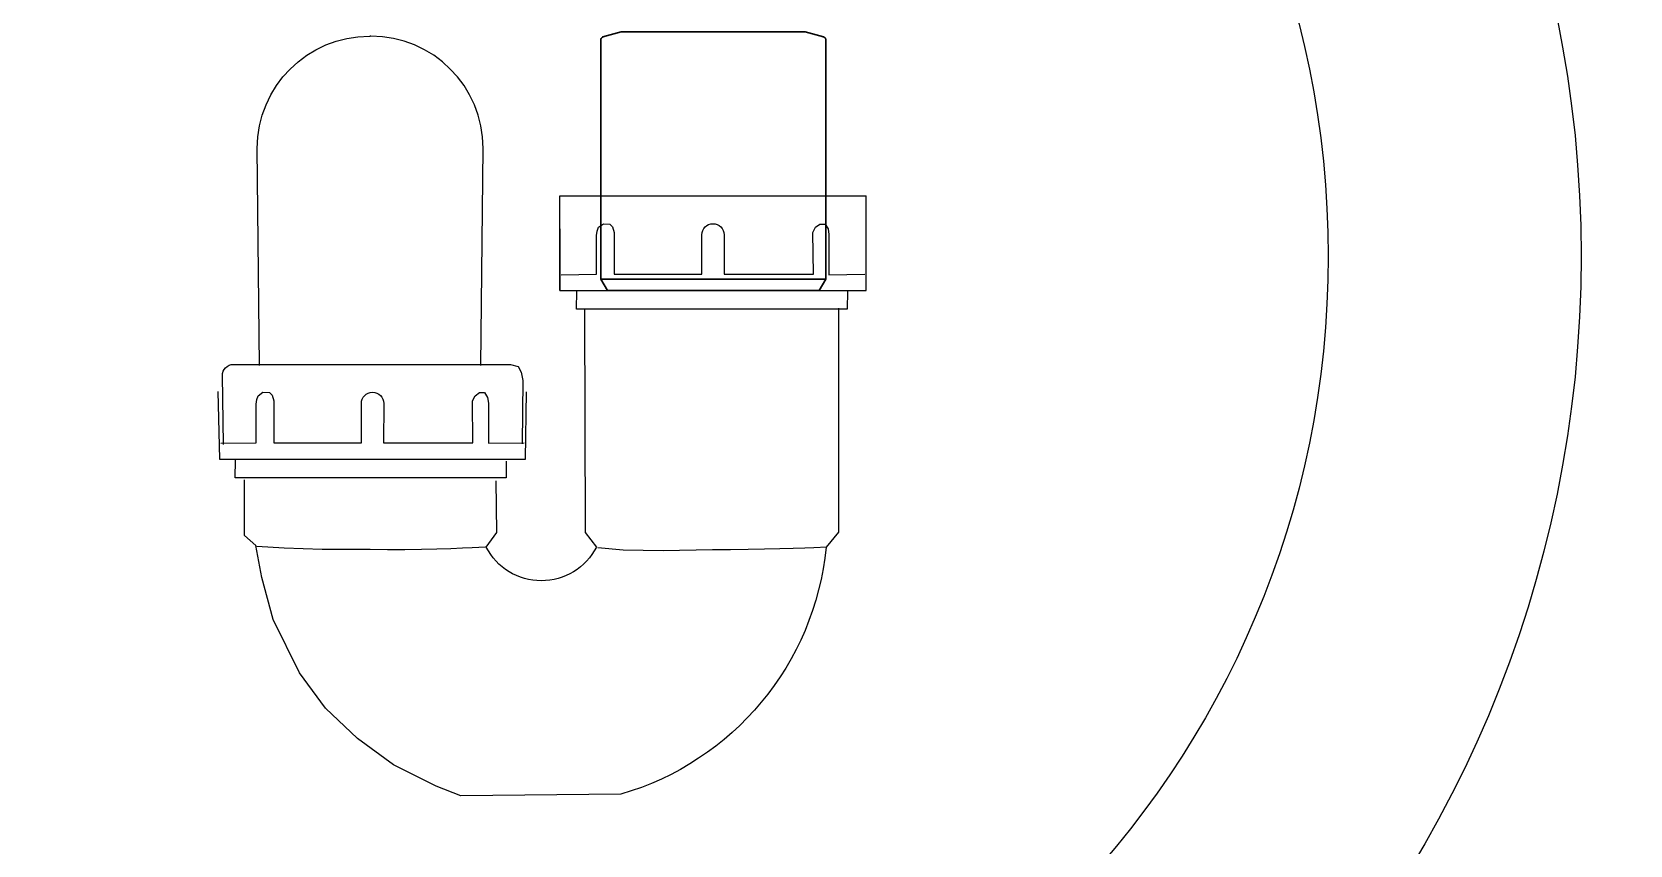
# Model space of a CAD drawing. Header units: millimetres. Extents: x 976 to 9349, y -1578 to 2211.
# Drawn here: x 2760.11 to 2788.54, y 818.88 to 833.34 of the extents above; entities that cross this region are included whole.
import ezdxf

# ---------------------------------------------------------------- set-up
doc = ezdxf.new("R2010")
doc.units = ezdxf.units.MM
for name, color, linetype in [('DEFAULT_1', 7, 'Continuous'), ('Ilustrace', 7, 'Continuous'), ('Meble wnętrze', 52, 'Continuous'), ('Urządzenia', 183, 'Continuous')]:
    doc.layers.add(name, color=color, linetype=linetype)

# ---------------------------------------------------------------- blocks, each defined once
blk = doc.blocks.new('Z$W@#31272')
at = {"layer": 'Ilustrace', "lineweight": 30}
for points, knots in [([(5.473, 4.51), (5.473, 4.51), (5.799, 4.597), (5.799, 4.597), (5.799, 4.597), (5.799, 4.597), (5.999, 4.597), (5.999, 4.597), (5.999, 4.597), (5.999, 4.597), (8.873, 4.597), (8.873, 4.597), (8.873, 4.597), (8.873, 4.597), (9.073, 4.597), (9.073, 4.597), (9.073, 4.597), (9.073, 4.597), (9.399, 4.51), (9.399, 4.51)], [0, 0, 0, 0, 0.166667, 0.166667, 0.166667, 0.166667, 0.333333, 0.333333, 0.333333, 0.333333, 0.5, 0.5, 0.5, 0.5, 0.666667, 0.666667, 0.666667, 0.666667, 1, 1, 1, 1]), ([(5.437, 4.468), (5.437, 4.468), (5.436, 4.462), (5.436, 4.462), (5.436, 4.462), (5.436, 4.462), (5.436, 4.262), (5.436, 4.262), (5.436, 4.262), (5.436, 4.262), (5.436, 0.4), (5.436, 0.4), (5.436, 0.4), (5.436, 0.4), (5.436, 0.2), (5.436, 0.2), (5.436, 0.2), (5.436, 0.2), (5.552, 0), (5.552, 0)], [0, 0, 0, 0, 0.166667, 0.166667, 0.166667, 0.166667, 0.333333, 0.333333, 0.333333, 0.333333, 0.5, 0.5, 0.5, 0.5, 0.666667, 0.666667, 0.666667, 0.666667, 1, 1, 1, 1]), ([(9.436, 4.461), (9.436, 4.461), (9.436, 4.261), (9.436, 4.261), (9.436, 4.261), (9.436, 4.261), (9.436, 0.4), (9.436, 0.4), (9.436, 0.4), (9.436, 0.4), (9.436, 0.2), (9.436, 0.2), (9.436, 0.2), (9.436, 0.2), (9.321, 0), (9.321, 0)], [0, 0, 0, 0, 0.2, 0.2, 0.2, 0.2, 0.4, 0.4, 0.4, 0.4, 0.6, 0.6, 0.6, 0.6, 1, 1, 1, 1])]:
    blk.add_open_spline(points, degree=3, knots=knots, dxfattribs=at)
for points in [[(5.477, 4.51), (5.456, 4.509), (5.439, 4.488), (5.437, 4.468)], [(9.367, 4.519), (9.406, 4.513), (9.436, 4.497), (9.436, 4.461)], [(9.385, 4.51), (9.385, 4.51), (9.397, 4.509), (9.397, 4.509)], [(9.436, 0.2), (9.436, 0.2), (5.436, 0.2), (5.436, 0.2)], [(9.321, 0), (9.321, 0), (5.552, 0), (5.552, 0)]]:
    blk.add_open_spline(points, degree=3, dxfattribs=at)
blk = doc.blocks.new('Z$W@#1189')
for p, q in [((6.091, 10.671), (11.536, 10.671)), ((6.091, 8.989), (6.091, 10.671)), ((11.536, 8.989), (11.536, 10.671))]:
    blk.add_line(p, q)
at = {"layer": 'DEFAULT_1', "color": 250}
for points, knots in [([(0.745, 7.655), (0.745, 7.655), (0.704, 11.515), (0.704, 11.515), (0.704, 11.515), (0.704, 12.618), (1.598, 13.513), (2.701, 13.513), (2.701, 13.513), (2.701, 13.513), (2.706, 13.513), (2.714, 13.513)], [0, 0, 0, 0, 0.25, 0.25, 0.25, 0.25, 0.5, 0.5, 0.5, 0.5, 0.5075237, 0.5075237, 0.5075237, 0.5075237]), ([(4.683, 7.655), (4.683, 7.655), (4.725, 11.515), (4.725, 11.515), (4.725, 11.515), (4.725, 12.618), (3.83, 13.513), (2.727, 13.513), (2.727, 13.513), (2.727, 13.513), (2.723, 13.513), (2.714, 13.513)], [0, 0, 0, 0, 0.25, 0.25, 0.25, 0.25, 0.5, 0.5, 0.5, 0.5, 0.5075237, 0.5075237, 0.5075237, 0.5075237]), ([(6.091, 10.083), (6.091, 10.083), (6.091, 8.989), (6.091, 8.989), (6.091, 8.989), (6.091, 8.989), (11.536, 8.989), (11.536, 8.989), (11.536, 8.989), (11.536, 8.989), (11.536, 10.185), (11.536, 10.185)], [0, 0, 0, 0, 0.25, 0.25, 0.25, 0.25, 0.5, 0.5, 0.5, 0.5, 1, 1, 1, 1]), ([(6.112, 9.269), (6.112, 9.269), (6.74, 9.277), (6.74, 9.277), (6.74, 9.277), (6.74, 9.277), (6.74, 9.968), (6.74, 9.968), (6.74, 9.968), (6.74, 9.968), (6.755, 10.045), (6.755, 10.045), (6.755, 10.045), (6.755, 10.045), (6.778, 10.115), (6.778, 10.115), (6.778, 10.115), (6.778, 10.115), (6.864, 10.177), (6.864, 10.177), (6.864, 10.177), (6.864, 10.177), (6.98, 10.169), (6.98, 10.169), (6.98, 10.169), (6.98, 10.169), (7.026, 10.123), (7.026, 10.123), (7.026, 10.123), (7.026, 10.123), (7.057, 10.022), (7.057, 10.022), (7.057, 10.022), (7.057, 10.022), (7.057, 9.277), (7.057, 9.277), (7.057, 9.277), (7.057, 9.277), (8.615, 9.277), (8.615, 9.277), (8.615, 9.277), (8.615, 9.277), (8.616, 9.978), (8.616, 9.978), (8.616, 9.978), (8.616, 10.088), (8.704, 10.176), (8.813, 10.176), (8.813, 10.176), (8.923, 10.176), (9.012, 10.088), (9.012, 9.978), (9.012, 9.978), (9.012, 9.978), (9.01, 9.277), (9.01, 9.277), (9.01, 9.277), (9.01, 9.277), (10.599, 9.277), (10.599, 9.277), (10.599, 9.277), (10.599, 9.277), (10.591, 10.022), (10.591, 10.022), (10.591, 10.022), (10.591, 10.022), (10.637, 10.115), (10.637, 10.115), (10.637, 10.115), (10.637, 10.115), (10.715, 10.169), (10.715, 10.169), (10.715, 10.169), (10.715, 10.169), (10.808, 10.169), (10.808, 10.169), (10.808, 10.169), (10.808, 10.169), (10.862, 10.084), (10.862, 10.084), (10.862, 10.084), (10.862, 10.084), (10.877, 9.983), (10.877, 9.983), (10.877, 9.983), (10.877, 9.983), (10.877, 9.269), (10.877, 9.269), (10.877, 9.269), (10.877, 9.269), (11.513, 9.277), (11.513, 9.277)], [0, 0, 0, 0, 0.041667, 0.041667, 0.041667, 0.041667, 0.083333, 0.083333, 0.083333, 0.083333, 0.125, 0.125, 0.125, 0.125, 0.166667, 0.166667, 0.166667, 0.166667, 0.208333, 0.208333, 0.208333, 0.208333, 0.25, 0.25, 0.25, 0.25, 0.291667, 0.291667, 0.291667, 0.291667, 0.333333, 0.333333, 0.333333, 0.333333, 0.375, 0.375, 0.375, 0.375, 0.416667, 0.416667, 0.416667, 0.416667, 0.458333, 0.458333, 0.458333, 0.458333, 0.5, 0.5, 0.5, 0.5, 0.541667, 0.541667, 0.541667, 0.541667, 0.583333, 0.583333, 0.583333, 0.583333, 0.625, 0.625, 0.625, 0.625, 0.666667, 0.666667, 0.666667, 0.666667, 0.708333, 0.708333, 0.708333, 0.708333, 0.75, 0.75, 0.75, 0.75, 0.791667, 0.791667, 0.791667, 0.791667, 0.833333, 0.833333, 0.833333, 0.833333, 0.875, 0.875, 0.875, 0.875, 0.916667, 0.916667, 0.916667, 0.916667, 1, 1, 1, 1]), ([(11.205, 8.978), (11.205, 8.978), (11.202, 8.654), (11.202, 8.654), (11.202, 8.654), (11.202, 8.654), (6.385, 8.654), (6.385, 8.654), (6.385, 8.654), (6.385, 8.654), (6.391, 8.978), (6.391, 8.978)], [0, 0, 0, 0, 0.25, 0.25, 0.25, 0.25, 0.5, 0.5, 0.5, 0.5, 1, 1, 1, 1]), ([(11.045, 8.677), (11.045, 8.677), (11.045, 4.689), (11.045, 4.689), (11.045, 4.689), (11.045, 4.689), (10.827, 4.425), (10.827, 4.425), (10.827, 4.425), (10.622, 2.35), (9.174, 0.609), (7.171, 0.031), (7.171, 0.031), (7.171, 0.031), (4.325, 0), (4.325, 0), (4.325, 0), (4.325, 0), (3.888, 0.175), (3.888, 0.175), (3.888, 0.175), (3.888, 0.175), (3.13, 0.555), (3.13, 0.555), (3.13, 0.555), (3.13, 0.555), (2.489, 1.023), (2.489, 1.023), (2.489, 1.023), (2.489, 1.023), (1.92, 1.563), (1.92, 1.563), (1.92, 1.563), (1.92, 1.563), (1.454, 2.191), (1.454, 2.191), (1.454, 2.191), (1.454, 2.191), (0.987, 3.141), (0.987, 3.141), (0.987, 3.141), (0.987, 3.141), (0.783, 3.886), (0.783, 3.886), (0.783, 3.886), (0.783, 3.886), (0.681, 4.455), (0.681, 4.455), (0.681, 4.455), (0.681, 4.455), (0.477, 4.63), (0.477, 4.63), (0.477, 4.63), (0.477, 4.63), (0.477, 5.624), (0.477, 5.624)], [0, 0, 0, 0, 0.066667, 0.066667, 0.066667, 0.066667, 0.133333, 0.133333, 0.133333, 0.133333, 0.2, 0.2, 0.2, 0.2, 0.266667, 0.266667, 0.266667, 0.266667, 0.333333, 0.333333, 0.333333, 0.333333, 0.4, 0.4, 0.4, 0.4, 0.466667, 0.466667, 0.466667, 0.466667, 0.533333, 0.533333, 0.533333, 0.533333, 0.6, 0.6, 0.6, 0.6, 0.666667, 0.666667, 0.666667, 0.666667, 0.733333, 0.733333, 0.733333, 0.733333, 0.8, 0.8, 0.8, 0.8, 0.866667, 0.866667, 0.866667, 0.866667, 1, 1, 1, 1]), ([(6.529, 8.649), (6.529, 8.649), (6.54, 4.686), (6.54, 4.686), (6.54, 4.686), (6.54, 4.686), (6.738, 4.427), (6.738, 4.427), (6.738, 4.427), (6.551, 4.058), (6.172, 3.826), (5.758, 3.826), (5.758, 3.826), (5.345, 3.826), (4.966, 4.058), (4.779, 4.427), (4.779, 4.427), (4.779, 4.427), (4.967, 4.686), (4.967, 4.686), (4.967, 4.686), (4.967, 4.686), (4.956, 5.607), (4.956, 5.607)], [0, 0, 0, 0, 0.142857, 0.142857, 0.142857, 0.142857, 0.285714, 0.285714, 0.285714, 0.285714, 0.428571, 0.428571, 0.428571, 0.428571, 0.571429, 0.571429, 0.571429, 0.571429, 0.714286, 0.714286, 0.714286, 0.714286, 1, 1, 1, 1]), ([(0.103, 6.251), (0.103, 6.251), (0.083, 7.476), (0.083, 7.476), (0.083, 7.476), (0.083, 7.585), (0.172, 7.674), (0.281, 7.674), (0.281, 7.674), (0.281, 7.674), (5.21, 7.673), (5.21, 7.673), (5.21, 7.673), (5.21, 7.673), (5.344, 7.639), (5.344, 7.639), (5.344, 7.639), (5.344, 7.639), (5.402, 7.539), (5.402, 7.539), (5.402, 7.539), (5.402, 7.539), (5.427, 7.388), (5.427, 7.388), (5.427, 7.388), (5.427, 7.388), (5.419, 6.26), (5.419, 6.26)], [0, 0, 0, 0, 0.125, 0.125, 0.125, 0.125, 0.25, 0.25, 0.25, 0.25, 0.375, 0.375, 0.375, 0.375, 0.5, 0.5, 0.5, 0.5, 0.625, 0.625, 0.625, 0.625, 0.75, 0.75, 0.75, 0.75, 1, 1, 1, 1]), ([(0, 7.195), (0, 7.195), (0.034, 5.991), (0.034, 5.991), (0.034, 5.991), (0.034, 5.991), (5.478, 5.991), (5.478, 5.991), (5.478, 5.991), (5.478, 5.991), (5.494, 7.187), (5.494, 7.187)], [0, 0, 0, 0, 0.25, 0.25, 0.25, 0.25, 0.5, 0.5, 0.5, 0.5, 1, 1, 1, 1]), ([(0.054, 6.271), (0.054, 6.271), (0.682, 6.279), (0.682, 6.279), (0.682, 6.279), (0.682, 6.279), (0.682, 6.97), (0.682, 6.97), (0.682, 6.97), (0.682, 6.97), (0.697, 7.048), (0.697, 7.048), (0.697, 7.048), (0.697, 7.048), (0.721, 7.117), (0.721, 7.117), (0.721, 7.117), (0.721, 7.117), (0.806, 7.179), (0.806, 7.179), (0.806, 7.179), (0.806, 7.179), (0.922, 7.172), (0.922, 7.172), (0.922, 7.172), (0.922, 7.172), (0.969, 7.125), (0.969, 7.125), (0.969, 7.125), (0.969, 7.125), (1, 7.024), (1, 7.024), (1, 7.024), (1, 7.024), (1, 6.279), (1, 6.279), (1, 6.279), (1, 6.279), (2.557, 6.279), (2.557, 6.279), (2.557, 6.279), (2.557, 6.279), (2.558, 6.981), (2.558, 6.981), (2.558, 6.981), (2.558, 7.09), (2.646, 7.179), (2.756, 7.179), (2.756, 7.179), (2.865, 7.179), (2.954, 7.09), (2.954, 6.981), (2.954, 6.981), (2.954, 6.981), (2.952, 6.279), (2.952, 6.279), (2.952, 6.279), (2.952, 6.279), (4.541, 6.279), (4.541, 6.279), (4.541, 6.279), (4.541, 6.279), (4.533, 7.024), (4.533, 7.024), (4.533, 7.024), (4.533, 7.024), (4.579, 7.117), (4.579, 7.117), (4.579, 7.117), (4.579, 7.117), (4.657, 7.172), (4.657, 7.172), (4.657, 7.172), (4.657, 7.172), (4.75, 7.172), (4.75, 7.172), (4.75, 7.172), (4.75, 7.172), (4.804, 7.086), (4.804, 7.086), (4.804, 7.086), (4.804, 7.086), (4.82, 6.985), (4.82, 6.985), (4.82, 6.985), (4.82, 6.985), (4.82, 6.271), (4.82, 6.271), (4.82, 6.271), (4.82, 6.271), (5.455, 6.279), (5.455, 6.279)], [0, 0, 0, 0, 0.041667, 0.041667, 0.041667, 0.041667, 0.083333, 0.083333, 0.083333, 0.083333, 0.125, 0.125, 0.125, 0.125, 0.166667, 0.166667, 0.166667, 0.166667, 0.208333, 0.208333, 0.208333, 0.208333, 0.25, 0.25, 0.25, 0.25, 0.291667, 0.291667, 0.291667, 0.291667, 0.333333, 0.333333, 0.333333, 0.333333, 0.375, 0.375, 0.375, 0.375, 0.416667, 0.416667, 0.416667, 0.416667, 0.458333, 0.458333, 0.458333, 0.458333, 0.5, 0.5, 0.5, 0.5, 0.541667, 0.541667, 0.541667, 0.541667, 0.583333, 0.583333, 0.583333, 0.583333, 0.625, 0.625, 0.625, 0.625, 0.666667, 0.666667, 0.666667, 0.666667, 0.708333, 0.708333, 0.708333, 0.708333, 0.75, 0.75, 0.75, 0.75, 0.791667, 0.791667, 0.791667, 0.791667, 0.833333, 0.833333, 0.833333, 0.833333, 0.875, 0.875, 0.875, 0.875, 0.916667, 0.916667, 0.916667, 0.916667, 1, 1, 1, 1]), ([(5.136, 5.952), (5.136, 5.952), (5.135, 5.658), (5.135, 5.658), (5.135, 5.658), (5.135, 5.658), (0.31, 5.658), (0.31, 5.658), (0.31, 5.658), (0.31, 5.658), (0.319, 5.97), (0.319, 5.97)], [0, 0, 0, 0, 0.25, 0.25, 0.25, 0.25, 0.5, 0.5, 0.5, 0.5, 1, 1, 1, 1]), ([(4.764, 4.427), (4.764, 4.427), (4.527, 4.415), (4.527, 4.415), (4.527, 4.415), (4.527, 4.415), (4.356, 4.405), (4.356, 4.405), (4.356, 4.405), (4.356, 4.405), (4.146, 4.395), (4.146, 4.395), (4.146, 4.395), (4.146, 4.395), (3.9, 4.387), (3.9, 4.387), (3.9, 4.387), (3.9, 4.387), (3.627, 4.381), (3.627, 4.381), (3.627, 4.381), (3.627, 4.381), (3.332, 4.378), (3.332, 4.378), (3.332, 4.378), (3.332, 4.378), (3.024, 4.378), (3.024, 4.378), (3.024, 4.378), (3.024, 4.378), (2.711, 4.38), (2.711, 4.38), (2.711, 4.38), (2.711, 4.38), (1.859, 4.38), (1.859, 4.38), (1.859, 4.38), (1.859, 4.38), (1.181, 4.408), (1.181, 4.408), (1.181, 4.408), (1.181, 4.408), (0.696, 4.436), (0.696, 4.436)], [0, 0, 0, 0, 0.083333, 0.083333, 0.083333, 0.083333, 0.166667, 0.166667, 0.166667, 0.166667, 0.25, 0.25, 0.25, 0.25, 0.333333, 0.333333, 0.333333, 0.333333, 0.416667, 0.416667, 0.416667, 0.416667, 0.5, 0.5, 0.5, 0.5, 0.583333, 0.583333, 0.583333, 0.583333, 0.666667, 0.666667, 0.666667, 0.666667, 0.75, 0.75, 0.75, 0.75, 0.833333, 0.833333, 0.833333, 0.833333, 1, 1, 1, 1]), ([(6.762, 4.419), (6.762, 4.419), (7.216, 4.375), (7.216, 4.375), (7.216, 4.375), (7.216, 4.375), (7.925, 4.364), (7.925, 4.364), (7.925, 4.364), (7.925, 4.364), (8.806, 4.38), (8.806, 4.38), (8.806, 4.38), (8.806, 4.38), (9.126, 4.383), (9.126, 4.383), (9.126, 4.383), (9.126, 4.383), (9.437, 4.389), (9.437, 4.389), (9.437, 4.389), (9.437, 4.389), (9.731, 4.395), (9.731, 4.395), (9.731, 4.395), (9.731, 4.395), (10.001, 4.401), (10.001, 4.401), (10.001, 4.401), (10.001, 4.401), (10.241, 4.408), (10.241, 4.408), (10.241, 4.408), (10.241, 4.408), (10.445, 4.413), (10.445, 4.413), (10.445, 4.413), (10.445, 4.413), (10.609, 4.418), (10.609, 4.418), (10.609, 4.418), (10.609, 4.418), (10.839, 4.43), (10.839, 4.43)], [0, 0, 0, 0, 0.083333, 0.083333, 0.083333, 0.083333, 0.166667, 0.166667, 0.166667, 0.166667, 0.25, 0.25, 0.25, 0.25, 0.333333, 0.333333, 0.333333, 0.333333, 0.416667, 0.416667, 0.416667, 0.416667, 0.5, 0.5, 0.5, 0.5, 0.583333, 0.583333, 0.583333, 0.583333, 0.666667, 0.666667, 0.666667, 0.666667, 0.75, 0.75, 0.75, 0.75, 0.833333, 0.833333, 0.833333, 0.833333, 1, 1, 1, 1])]:
    blk.add_open_spline(points, degree=3, knots=knots, dxfattribs=at)
blk.add_blockref('Z$W@#31272', (1.383, 8.989))
blk = doc.blocks.new('Z$W@#27038')
for radius in [21, 16.5]:
    blk.add_circle((29.85, 46.7), radius)
blk.add_arc((29.85, 46.7), 25, 66.9261, 12.9677)

msp = doc.modelspace()

# ---------------------------------------------------------------- block references
at = {"layer": 'Meble wnętrze'}
msp.add_blockref('Z$W@#1189', (2763.412, 819.75), dxfattribs=at)
at = {"layer": 'Urządzenia'}
msp.add_blockref('Z$W@#27038', (2736.822, 782.65), dxfattribs=at)

doc.saveas('drawing.dxf')
